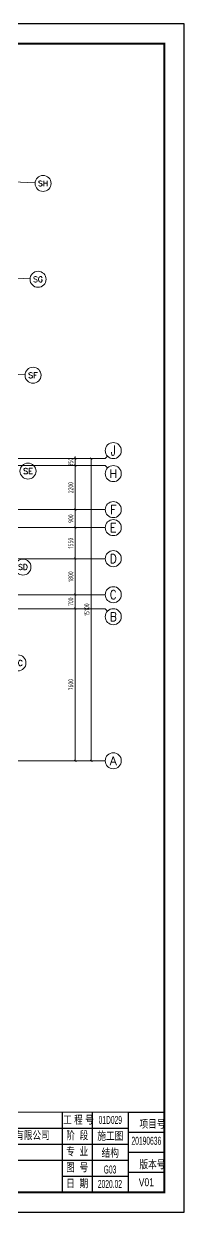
# Model space of a CAD drawing. Extents: x 5874492 to 7194610, y -939842 to -279257.
# Drawn here: x 6156604 to 6164620, y -523714 to -464314 of the extents above; entities that cross this region are included whole.
import ezdxf
from ezdxf.enums import TextEntityAlignment as Align

# ---------------------------------------------------------------- set-up
doc = ezdxf.new("R2010")
doc.units = 0
doc.header["$LTSCALE"] = 1000
doc.linetypes.add('DOTE', pattern=[2.42, 2, -0.2, 0.02, -0.2])
for name, color, linetype, lineweight in [('A-标注-轴号', 3, 'Continuous', 15), ('A-标注-轴号文字', 7, 'Continuous', 15), ('A-轴线-塔楼', 1, 'DOTE', 9), ('S-轴网-轴号', 3, 'Continuous', 20), ('S-轴网-轴线', 1, 'DOTE', 9)]:
    doc.layers.add(name, color=color, linetype=linetype, lineweight=lineweight)
doc.layers.add('Y-云图图框', color=7, linetype='Continuous')
doc.styles.add('_TCH_AXIS', font='COMPLEX.shx', dxfattribs={"bigfont": 'hztxt.shx'})
doc.styles.add('_YT_Name', font='', dxfattribs={"width": 0.8})
doc.styles.add('_YT_Sign_Text', font='ros.shx', dxfattribs={"width": 0.8, "bigfont": 'hztxt.shx'})
doc.styles.add('COMPLEX', font='COMPLEX')
doc.styles.get("Standard").update_dxf_attribs({"font": 'gbenor.shx', "bigfont": 'gbcbig.shx'})
doc.styles.add('TSSD_REIN_T3', font='tssdeng.shx', dxfattribs={"width": 0.7, "bigfont": 'hztxt.shx'})
doc.styles.get('_YT_Name').set_extended_font_data('SimHei')
doc.dimstyles.new('_TCH_ARCH&&100', dxfattribs={"dimtxt": 250, "dimasz": 100, "dimexe": 100, "dimexo": 100, "dimgap": 100, "dimtad": 1, "dimdec": 0, "dimzin": 0, "dimdsep": 46, "dimtxsty": 'TSSD_REIN_T3', "dimblk": 'ARCHTICK', "dimcen": 0.09, "dimclrt": 7, "dimazin": 2, "dimtfac": 1, "dimtdec": 0, "dimtix": 1, "dimtmove": 2, "dimatfit": 3, "dimfxl": 0, "dimtolj": 1, "dimtzin": 0, "dimarcsym": 0})

# ---------------------------------------------------------------- blocks, each defined once
blk = doc.blocks.new('ECMCTK_A1_横_单行图名--0')
for p, q in [((780, 50), (780, 10)), ((795, 50), (795, 10)), ((813, 50.01), (831, 50)), ((813, 50.01), (813, 10)), ((675, 42), (813, 42)), ((813, 40.01), (831, 40.01)), ((573, 34), (813, 34)), ((813, 30.01), (831, 30)), ((573, 26), (813, 26)), ((780, 18), (813, 18)), ((813, 20), (831, 20))]:
    blk.add_line(p, q)
at = {"color": 4}
blk.add_lwpolyline([(0, 0), (841, 0), (841, 594), (0, 594)], close=True, dxfattribs=at)
for points, const_width in [([(25, 10), (831, 10), (831, 584), (25, 584)], 1), ([(573, 10), (831, 10), (831, 50), (573, 50)], 0.45)]:
    blk.add_lwpolyline(points, close=True, dxfattribs=dict(const_width=const_width))
at = {"const_width": 0.45}
for points in [[(573, 10), (573, 50.01), (813, 50.01)], [(813, 50.01), (813, 10)]]:
    blk.add_lwpolyline(points, dxfattribs=at)
at = {"style": '_YT_Sign_Text', "width": 0.8}
for s, p in [('工 程 号', (780.47, 43.85)), ('项目号', (818.65, 41.8)), ('阶  段', (782.01, 36.05)), ('专  业', (782.01, 28.05)), ('图  号', (782.01, 20.05)), ('版本号', (818.65, 21.55)), ('日  期', (782.01, 12.05))]:
    blk.add_text(s, height=4, dxfattribs=at).set_placement(p)
at = {"color": 80, "flags": 3}
for tag, height, p in [('YTHQINS', 3, (34.31, 585.5)), ('ECMCKEY', 3, (292.07, 288.23)), ('YTTQINS', 5.62, (848.03, 12.81)), ('YTFRAME', 3, (652.76, 5.84)), ('YTBARCODE_T1', 3, (749.78, 5.95))]:
    blk.add_attdef(tag, text='', height=height, dxfattribs=at).set_placement(p, align=Align.MIDDLE_CENTER)
for tag, height, style, width, p in [('证书编号', 4, '_YT_Sign_Text', 0.8, (708.87, 43.81)), ('审查批准号', 4, '_YT_Sign_Text', 0.8, (761.06, 43.81)), ('工程号', 4, '_YT_Sign_Text', 0.5, (804.08, 44.12)), ('设计单位', 6, '_YT_Name', 0.8, (623.75, 38.6)), ('建设单位', 4, '_YT_Sign_Text', 0.8, (734.96, 36.11)), ('阶段', 4, '_YT_Sign_Text', 0.8, (804.08, 35.81)), ('项目号', 4, '_YT_Sign_Text', 0.5, (822.08, 33.72)), ('项目名称', 4, '_YT_Sign_Text', 0.8, (734.96, 28.11)), ('专业', 4, '_YT_Sign_Text', 0.8, (804.08, 27.31)), ('图纸编号', 4, '_YT_Sign_Text', 0.5, (803.93, 19.36)), ('图纸名称', 4.5, '_YT_Name', 0.8, (735.39, 15.06)), ('出图比例', 4.2, '_YT_Sign_Text', 0.8, (681.82, 11.78)), ('日期', 4, '_YT_Sign_Text', 0.5, (803.88, 12.13)), ('版本号', 4, '_YT_Sign_Text', 0.8, (822.08, 13))]:
    blk.add_attdef(tag, text='', height=height, dxfattribs=dict(style=style, width=width)).set_placement(p, align=Align.CENTER)
at = {"style": '_YT_Sign_Text', "width": 0.8, "flags": 3}
for tag, p, height in [('[审定人]', (590.95, 27.81), 4.1), ('{审定人}', (605.87, 26.45), 6.24), ('[校对人]', (642.23, 27.82), 4.1), ('{校对人}', (658.35, 26.53), 6.24), ('[审核人]', (591.01, 19.76), 4.1), ('{审核人}', (606.98, 18.44), 6.24), ('[设计人]', (642.47, 20.21), 4.1), ('{设计人}', (658.48, 18.54), 6.24), ('[项目负责人]', (590.78, 12.01), 4.1), ('{项目负责人}', (608.28, 10.72), 6.24), ('[专业负责人]', (642.74, 11.77), 4.1), ('{专业负责人}', (658.58, 10.36), 6.24)]:
    blk.add_attdef(tag, p, '', height=height, dxfattribs=at)
at = {"color": 80, "flags": 3}
for tag, p in [('YTBZSIT', (25, 10)), ('EXT_TK_LEFT', (25, 10)), ('YTQRCODE', (551.04, 11.91))]:
    blk.add_attdef(tag, p, '', height=3, dxfattribs=at)
blk = doc.blocks.new('_AXISO')
blk.add_circle((0, 0), 0.5)
at = {"layer": 'S-轴网-轴号', "style": 'COMPLEX', "width": 1.041667}
blk.add_attdef('A', text='', height=0.56, dxfattribs=at).set_placement((-0.25, -0.28), (0.25, -0.28), align=Align.FIT)
blk = doc.blocks.new('_ArchTick')
at = {"color": 0, "linetype": 'ByBlock', "const_width": 0.4}
blk.add_lwpolyline([(-0.5, -0.5), (0.5, 0.5)], dxfattribs=at)
blk = doc.blocks.new('*D2431')
at = {"layer": 'A-标注-轴号', "color": 0, "lineweight": -2, "transparency": 16777216}
for p, q in [((59991, 15100), (63291, 15100)), ((63191, 0), (63191, 15100)), ((59991, 0), (63291, 0))]:
    blk.add_line(p, q, dxfattribs=at)
at = {"layer": 'Defpoints', "color": 0, "transparency": 16777216}
for p in [(59891, 15100), (63191, 15100), (59891, 0)]:
    blk.add_point(p, dxfattribs=at)
at = {"layer": 'A-标注-轴号', "color": 0, "lineweight": -2, "transparency": 16777216, "xscale": 100, "yscale": 100, "zscale": 100}
for p, rotation in [((63191, 15100), 90), ((63191, 0), 270)]:
    blk.add_blockref('_ArchTick', p, dxfattribs=dict(at, rotation=rotation))
at = {"layer": 'A-标注-轴号', "color": 7, "transparency": 16777216, "insert": (62966, 7550), "char_height": 250, "attachment_point": 5, "rotation": 90, "style": 'TSSD_REIN_T3'}
blk.add_mtext('\\A1;15100', dxfattribs=at)
blk = doc.blocks.new('*D2456')
at = {"layer": 'A-标注-轴号', "color": 0, "lineweight": -2, "transparency": 16777216}
for p, q in [((59991, 7600), (62491, 7600)), ((62391, 0), (62391, 7600)), ((59991, 0), (62491, 0))]:
    blk.add_line(p, q, dxfattribs=at)
at = {"layer": 'Defpoints', "color": 0, "transparency": 16777216}
for p in [(59891, 7600), (62391, 7600), (59891, 0)]:
    blk.add_point(p, dxfattribs=at)
at = {"layer": 'A-标注-轴号', "color": 0, "lineweight": -2, "transparency": 16777216, "xscale": 100, "yscale": 100, "zscale": 100}
for p, rotation in [((62391, 7600), 90), ((62391, 0), 270)]:
    blk.add_blockref('_ArchTick', p, dxfattribs=dict(at, rotation=rotation))
at = {"layer": 'A-标注-轴号', "color": 7, "transparency": 16777216, "insert": (62166, 3800), "char_height": 250, "attachment_point": 5, "rotation": 90, "style": 'TSSD_REIN_T3'}
blk.add_mtext('\\A1;7600', dxfattribs=at)
blk = doc.blocks.new('*D2457')
at = {"layer": 'A-标注-轴号', "color": 0, "lineweight": -2, "transparency": 16777216}
for p, q in [((59991, 8300), (62491, 8300)), ((62391, 7600), (62391, 8300)), ((59991, 7600), (62491, 7600))]:
    blk.add_line(p, q, dxfattribs=at)
at = {"layer": 'Defpoints', "color": 0, "transparency": 16777216}
for p in [(59891, 8300), (62391, 8300), (59891, 7600)]:
    blk.add_point(p, dxfattribs=at)
at = {"layer": 'A-标注-轴号', "color": 0, "lineweight": -2, "transparency": 16777216, "xscale": 100, "yscale": 100, "zscale": 100}
for p, rotation in [((62391, 8300), 90), ((62391, 7600), 270)]:
    blk.add_blockref('_ArchTick', p, dxfattribs=dict(at, rotation=rotation))
at = {"layer": 'A-标注-轴号', "color": 7, "transparency": 16777216, "insert": (62166, 7950), "char_height": 250, "attachment_point": 5, "rotation": 90, "style": 'TSSD_REIN_T3'}
blk.add_mtext('\\A1;700', dxfattribs=at)
blk = doc.blocks.new('*D2458')
at = {"layer": 'A-标注-轴号', "color": 0, "lineweight": -2, "transparency": 16777216}
for p, q in [((59991, 10100), (62491, 10100)), ((62391, 8300), (62391, 10100)), ((59991, 8300), (62491, 8300))]:
    blk.add_line(p, q, dxfattribs=at)
at = {"layer": 'Defpoints', "color": 0, "transparency": 16777216}
for p in [(59891, 10100), (62391, 10100), (59891, 8300)]:
    blk.add_point(p, dxfattribs=at)
at = {"layer": 'A-标注-轴号', "color": 0, "lineweight": -2, "transparency": 16777216, "xscale": 100, "yscale": 100, "zscale": 100}
for p, rotation in [((62391, 10100), 90), ((62391, 8300), 270)]:
    blk.add_blockref('_ArchTick', p, dxfattribs=dict(at, rotation=rotation))
at = {"layer": 'A-标注-轴号', "color": 7, "transparency": 16777216, "insert": (62166, 9200), "char_height": 250, "attachment_point": 5, "rotation": 90, "style": 'TSSD_REIN_T3'}
blk.add_mtext('\\A1;1800', dxfattribs=at)
blk = doc.blocks.new('*D2459')
at = {"layer": 'A-标注-轴号', "color": 0, "lineweight": -2, "transparency": 16777216}
for p, q in [((59991, 11650), (62491, 11650)), ((62391, 10100), (62391, 11650)), ((59991, 10100), (62491, 10100))]:
    blk.add_line(p, q, dxfattribs=at)
at = {"layer": 'Defpoints', "color": 0, "transparency": 16777216}
for p in [(59891, 11650), (62391, 11650), (59891, 10100)]:
    blk.add_point(p, dxfattribs=at)
at = {"layer": 'A-标注-轴号', "color": 0, "lineweight": -2, "transparency": 16777216, "xscale": 100, "yscale": 100, "zscale": 100}
for p, rotation in [((62391, 11650), 90), ((62391, 10100), 270)]:
    blk.add_blockref('_ArchTick', p, dxfattribs=dict(at, rotation=rotation))
at = {"layer": 'A-标注-轴号', "color": 7, "transparency": 16777216, "insert": (62166, 10875), "char_height": 250, "attachment_point": 5, "rotation": 90, "style": 'TSSD_REIN_T3'}
blk.add_mtext('\\A1;1550', dxfattribs=at)
blk = doc.blocks.new('*D2460')
at = {"layer": 'A-标注-轴号', "color": 0, "lineweight": -2, "transparency": 16777216}
for p, q in [((59991, 12550), (62491, 12550)), ((62391, 11650), (62391, 12550)), ((59991, 11650), (62491, 11650))]:
    blk.add_line(p, q, dxfattribs=at)
at = {"layer": 'Defpoints', "color": 0, "transparency": 16777216}
for p in [(59891, 12550), (62391, 12550), (59891, 11650)]:
    blk.add_point(p, dxfattribs=at)
at = {"layer": 'A-标注-轴号', "color": 0, "lineweight": -2, "transparency": 16777216, "xscale": 100, "yscale": 100, "zscale": 100}
for p, rotation in [((62391, 12550), 90), ((62391, 11650), 270)]:
    blk.add_blockref('_ArchTick', p, dxfattribs=dict(at, rotation=rotation))
at = {"layer": 'A-标注-轴号', "color": 7, "transparency": 16777216, "insert": (62166, 12100), "char_height": 250, "attachment_point": 5, "rotation": 90, "style": 'TSSD_REIN_T3'}
blk.add_mtext('\\A1;900', dxfattribs=at)
blk = doc.blocks.new('*D2461')
at = {"layer": 'A-标注-轴号', "color": 0, "lineweight": -2, "transparency": 16777216}
for p, q in [((59991, 14750), (62491, 14750)), ((62391, 12550), (62391, 14750)), ((59991, 12550), (62491, 12550))]:
    blk.add_line(p, q, dxfattribs=at)
at = {"layer": 'Defpoints', "color": 0, "transparency": 16777216}
for p in [(59891, 14750), (62391, 14750), (59891, 12550)]:
    blk.add_point(p, dxfattribs=at)
at = {"layer": 'A-标注-轴号', "color": 0, "lineweight": -2, "transparency": 16777216, "xscale": 100, "yscale": 100, "zscale": 100}
for p, rotation in [((62391, 14750), 90), ((62391, 12550), 270)]:
    blk.add_blockref('_ArchTick', p, dxfattribs=dict(at, rotation=rotation))
at = {"layer": 'A-标注-轴号', "color": 7, "transparency": 16777216, "insert": (62166, 13650), "char_height": 250, "attachment_point": 5, "rotation": 90, "style": 'TSSD_REIN_T3'}
blk.add_mtext('\\A1;2200', dxfattribs=at)
blk = doc.blocks.new('*D2462')
at = {"layer": 'A-标注-轴号', "color": 0, "lineweight": -2, "transparency": 16777216}
for p, q in [((59991, 15100), (62491, 15100)), ((62391, 15100), (62391, 15200)), ((62391, 14750), (62391, 15100)), ((59991, 14750), (62491, 14750)), ((62391, 14750), (62391, 14650))]:
    blk.add_line(p, q, dxfattribs=at)
at = {"layer": 'Defpoints', "color": 0, "transparency": 16777216}
for p in [(59891, 15100), (62391, 15100), (59891, 14750)]:
    blk.add_point(p, dxfattribs=at)
at = {"layer": 'A-标注-轴号', "color": 0, "lineweight": -2, "transparency": 16777216, "xscale": 100, "yscale": 100, "zscale": 100}
for p, rotation in [((62391, 15100), 270), ((62391, 14750), 90)]:
    blk.add_blockref('_ArchTick', p, dxfattribs=dict(at, rotation=rotation))
at = {"layer": 'A-标注-轴号', "color": 7, "transparency": 16777216, "insert": (62166, 14925), "char_height": 250, "attachment_point": 5, "rotation": 90, "style": 'TSSD_REIN_T3'}
blk.add_mtext('\\A1;350', dxfattribs=at)
blk = doc.blocks.new('A$C3FF375C5')
at = {"layer": 'A-标注-轴号'}
for p, q in [((56387.6, 29085.1), (60382.1, 28876.2)), ((56136.9, 24291.7), (60131.4, 24082.7)), ((55886.2, 19498.2), (59880.7, 19289.3)), ((59891.4, 15100), (63891.4, 15100)), ((64008.5, 15217.2), (63891.4, 15100)), ((59891.4, 14750), (63891.4, 14750)), ((64008.5, 14632.8), (63891.4, 14750)), ((59891.4, 12550), (63891.4, 12550)), ((59891.4, 11650), (63891.4, 11650)), ((59891.4, 10100), (63891.4, 10100)), ((59891.4, 8300), (63891.4, 8300)), ((59891.4, 7600), (63891.4, 7600)), ((64008.5, 7482.8), (63891.4, 7600)), ((59891.4, 0), (63891.4, 0))]:
    blk.add_line(p, q, dxfattribs=at)
at = {"layer": 'A-轴线-塔楼', "linetype": 'DOTE', "ltscale": 0.5}
for p, q in [((59891.4, 15100), (-2283.6, 15100)), ((59891.4, 14750), (32499.9, 14750)), ((59891.4, 12550), (32499.9, 12550)), ((59891.4, 11650), (-2283.6, 11650)), ((59891.4, 10100), (-2283.6, 10100)), ((59891.4, 8300), (-2283.6, 8300)), ((59891.4, 7600), (-2283.6, 7600)), ((59891.4, 0), (-2283.6, 0))]:
    blk.add_line(p, q, dxfattribs=at)
at = {"layer": 'A-标注-轴号'}
ref = blk.add_blockref('_AXISO', (60781.6, 28855.3), dxfattribs=dict(at, xscale=800, yscale=800, zscale=800))
ref.add_attrib('A', 'SH', dxfattribs={"layer": 'A-标注-轴号文字', "ltscale": 0.2, "height": 260.31, "style": '_TCH_AXIS'}).set_placement((60533.7, 28725.1), (61029.5, 28725.1), align=Align.FIT)
ref = blk.add_blockref('_AXISO', (60530.9, 24061.8), dxfattribs=dict(at, xscale=800, yscale=800, zscale=800))
ref.add_attrib('A', 'SG', dxfattribs={"layer": 'A-标注-轴号文字', "ltscale": 0.2, "height": 270.86, "style": '_TCH_AXIS'}).set_placement((60285.8, 23926.4), (60775.9, 23926.4), align=Align.FIT)
ref = blk.add_blockref('_AXISO', (60280.2, 19268.4), dxfattribs=dict(at, xscale=800, yscale=800, zscale=800))
ref.add_attrib('A', 'SF', dxfattribs={"layer": 'A-标注-轴号文字', "ltscale": 0.2, "height": 282.17, "style": '_TCH_AXIS'}).set_placement((60038.3, 19127.3), (60522, 19127.3), align=Align.FIT)
ref = blk.add_blockref('_AXISO', (64291.4, 15500), dxfattribs=dict(at, xscale=800, yscale=800, zscale=800))
ref.add_attrib('A', 'J', dxfattribs={"layer": 'A-标注-轴号文字', "ltscale": 0.2, "height": 496.1, "style": '_TCH_AXIS'}).set_placement((64161.4, 15252), (64421.3, 15252), align=Align.FIT)
ref = blk.add_blockref('_AXISO', (60029.5, 14475), dxfattribs=dict(at, xscale=800, yscale=800, zscale=800))
ref.add_attrib('A', 'SE', dxfattribs={"layer": 'A-标注-轴号文字', "ltscale": 0.2, "height": 282.17, "style": '_TCH_AXIS'}).set_placement((59787.6, 14333.9), (60271.3, 14333.9), align=Align.FIT)
ref = blk.add_blockref('_AXISO', (64291.4, 14350), dxfattribs=dict(at, xscale=800, yscale=800, zscale=800))
ref.add_attrib('A', 'H', dxfattribs={"layer": 'A-标注-轴号文字', "ltscale": 0.2, "height": 405.5, "style": '_TCH_AXIS'}).set_placement((64098.3, 14147.2), (64484.5, 14147.2), align=Align.FIT)
ref = blk.add_blockref('_AXISO', (64291.4, 12550), dxfattribs=dict(at, xscale=800, yscale=800, zscale=800))
ref.add_attrib('A', 'F', dxfattribs={"layer": 'A-标注-轴号文字', "ltscale": 0.2, "height": 445.4, "style": '_TCH_AXIS'}).set_placement((64121.7, 12327.3), (64461, 12327.3), align=Align.FIT)
ref = blk.add_blockref('_AXISO', (64291.4, 11650), dxfattribs=dict(at, xscale=800, yscale=800, zscale=800))
ref.add_attrib('A', 'E', dxfattribs={"layer": 'A-标注-轴号文字', "ltscale": 0.2, "height": 445.4, "style": '_TCH_AXIS'}).set_placement((64121.7, 11427.3), (64461, 11427.3), align=Align.FIT)
ref = blk.add_blockref('_AXISO', (64291.4, 10100), dxfattribs=dict(at, xscale=800, yscale=800, zscale=800))
ref.add_attrib('A', 'D', dxfattribs={"layer": 'A-标注-轴号文字', "ltscale": 0.2, "height": 435.3, "style": '_TCH_AXIS'}).set_placement((64115.2, 9882.4), (64467.5, 9882.4), align=Align.FIT)
ref = blk.add_blockref('_AXISO', (59778.8, 9681.5), dxfattribs=dict(at, xscale=800, yscale=800, zscale=800))
ref.add_attrib('A', 'SD', dxfattribs={"layer": 'A-标注-轴号文字', "ltscale": 0.2, "height": 276.42, "style": '_TCH_AXIS'}).set_placement((59535.3, 9543.3), (60022.3, 9543.3), align=Align.FIT)
ref = blk.add_blockref('_AXISO', (64291.4, 8300), dxfattribs=dict(at, xscale=800, yscale=800, zscale=800))
ref.add_attrib('A', 'C', dxfattribs={"layer": 'A-标注-轴号文字', "ltscale": 0.2, "height": 455.7, "style": '_TCH_AXIS'}).set_placement((64128.6, 8072.2), (64454.1, 8072.2), align=Align.FIT)
ref = blk.add_blockref('_AXISO', (64291.4, 7200), dxfattribs=dict(at, xscale=800, yscale=800, zscale=800))
ref.add_attrib('A', 'B', dxfattribs={"layer": 'A-标注-轴号文字', "ltscale": 0.2, "height": 435.3, "style": '_TCH_AXIS'}).set_placement((64115.2, 6982.4), (64467.5, 6982.4), align=Align.FIT)
ref = blk.add_blockref('_AXISO', (59528.1, 4888.1), dxfattribs=dict(at, xscale=800, yscale=800, zscale=800))
ref.add_attrib('A', 'SC', dxfattribs={"layer": 'A-标注-轴号文字', "ltscale": 0.2, "height": 288.12, "style": '_TCH_AXIS'}).set_placement((59288, 4744), (59768.2, 4744), align=Align.FIT)
ref = blk.add_blockref('_AXISO', (64291.4, 0), dxfattribs=dict(at, xscale=800, yscale=800, zscale=800))
ref.add_attrib('A', 'A', dxfattribs={"layer": 'A-标注-轴号文字', "ltscale": 0.2, "height": 425.2, "style": '_TCH_AXIS'}).set_placement((64109.1, -212.6), (64473.6, -212.6), align=Align.FIT)
for p1, p2, distance, picture, middle in [((59891.4, 14750), (59891.4, 15100), -2500, '*D2462', (62166.4, 14925)), ((59891.4, 0), (59891.4, 15100), -3300, '*D2431', (62966.4, 7550)), ((59891.4, 12550), (59891.4, 14750), -2500, '*D2461', (62166.4, 13650)), ((59891.4, 11650), (59891.4, 12550), -2500, '*D2460', (62166.4, 12100)), ((59891.4, 10100), (59891.4, 11650), -2500, '*D2459', (62166.4, 10875)), ((59891.4, 8300), (59891.4, 10100), -2500, '*D2458', (62166.4, 9200)), ((59891.4, 7600), (59891.4, 8300), -2500, '*D2457', (62166.4, 7950)), ((59891.4, 0), (59891.4, 7600), -2500, '*D2456', (62166.4, 3800))]:
    dim = blk.add_aligned_dim(p1=p1, p2=p2, distance=distance, dimstyle='_TCH_ARCH&&100', dxfattribs=at)
    dim.commit()
    dim.dimension.update_dxf_attribs({"geometry": picture, "text_midpoint": middle})

msp = doc.modelspace()

# ---------------------------------------------------------------- block references
at = {"layer": 'S-轴网-轴线', "ltscale": 0.2}
msp.add_blockref('A$C3FF375C5', (6096785.2, -501148.1), dxfattribs=at)
at = {"layer": 'Y-云图图框'}
ref = msp.add_blockref('ECMCTK_A1_横_单行图名--0', (6080520, -523713.5), dxfattribs=dict(at, xscale=100, yscale=100, zscale=100))
ref.add_attrib('图纸编号', 'G03', dxfattribs={"layer": '0', "height": 400, "style": '_YT_Sign_Text', "width": 0.5}).set_placement((6160912.8, -521777.3), align=Align.CENTER)
ref.add_attrib('版本号', 'V01', dxfattribs={"layer": '0', "height": 400, "style": '_YT_Sign_Text', "width": 0.8}).set_placement((6162727.7, -522413.4), align=Align.CENTER)
ref.add_attrib('工程号', '01D029', dxfattribs={"layer": '0', "height": 400, "style": '_YT_Sign_Text', "width": 0.5}).set_placement((6160927.6, -519301.3), align=Align.CENTER)
ref.add_attrib('阶段', '施工图', dxfattribs={"layer": '0', "height": 400, "style": '_YT_Sign_Text', "width": 0.8}).set_placement((6160927.6, -520132.1), align=Align.CENTER)
ref.add_attrib('专业', '结构', dxfattribs={"layer": '0', "height": 400, "style": '_YT_Sign_Text', "width": 0.8}).set_placement((6160927.6, -520982.5), align=Align.CENTER)
ref.add_attrib('日期', '2020.02', dxfattribs={"layer": '0', "height": 400, "style": '_YT_Sign_Text', "width": 0.5}).set_placement((6160907.9, -522500.6), align=Align.CENTER)
ref.add_attrib('项目号', '20190636', dxfattribs={"layer": '0', "height": 400, "style": '_YT_Sign_Text', "width": 0.5}).set_placement((6162727.7, -520341.5), align=Align.CENTER)
ref.add_attrib('建设单位', '大同市尚碧和七里村房地产开发有限公司', dxfattribs={"layer": '0', "height": 400, "style": '_YT_Sign_Text', "width": 0.8}).set_placement((6154016, -520102.2), align=Align.CENTER)

doc.saveas('drawing.dxf')
